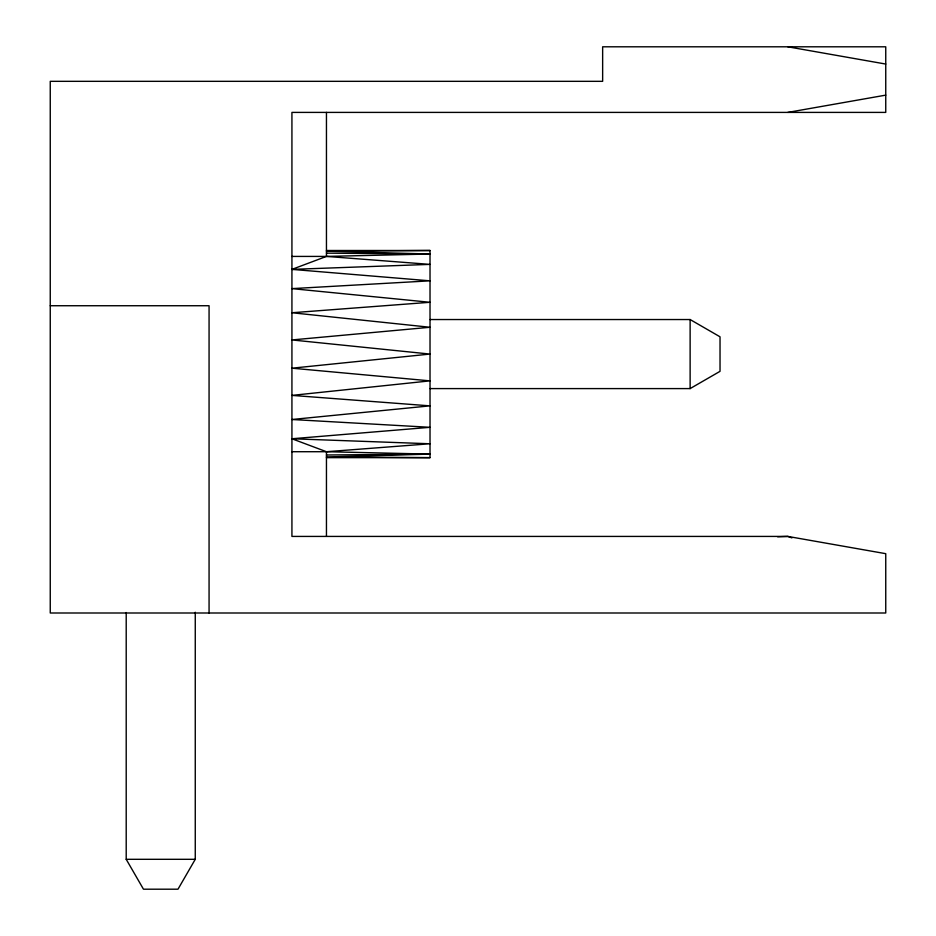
<?xml version="1.0" encoding="UTF-8"?>
<svg xmlns="http://www.w3.org/2000/svg" width="936" height="936" viewBox="0 0 936 936"><rect width="100%" height="100%" fill="white"/><g stroke="black" fill="none" stroke-linecap="round" stroke-linejoin="round"><path stroke-width="1.4" d="M195.261 612.249L195.261 859.307L177.992 889.2L143.465 889.2L126.208 859.307L126.208 612.53M430.022 388.592L690.125 388.592L720.03 371.335L720.03 336.808L690.125 319.539L430.022 319.539M430.022 457.645L326.453 456.979L430.022 454.112L326.453 451.714L291.927 438.762L430.022 427.307L291.927 419.503L430.022 405.861L291.927 395.39L430.022 380.87L291.927 368.187L430.022 354.065L291.927 339.943L430.022 327.261L291.927 312.753L430.022 302.281L291.927 288.627L430.022 280.835L291.927 269.381L326.453 256.417L430.022 254.019L326.453 251.164L430.022 250.497L430.022 457.645L326.453 457.645M787.843 112.402L885.748 95.133M291.927 451.714L326.453 451.714L430.022 443.769L291.927 438.762M291.927 269.381L430.022 264.373L326.453 256.417L291.927 256.417M777.64 536.796L787.843 536.422L885.748 553.679L885.748 612.998L50.252 612.998L50.252 81.327L602.644 81.327L602.644 46.8L885.748 46.8L885.748 112.402L291.927 112.402L291.927 536.422L787.843 536.422L791.926 537.896M326.453 455.001L430.022 454.112M326.453 250.497L430.022 250.497M50.252 305.733L209.067 305.733L209.067 612.998M126.208 859.307L195.261 859.307M326.453 253.141L430.022 254.019M787.843 46.8L885.748 64.057M690.125 319.539L690.125 388.592M326.453 112.402L326.453 256.417M326.453 451.714L326.453 536.386"/></g></svg>
